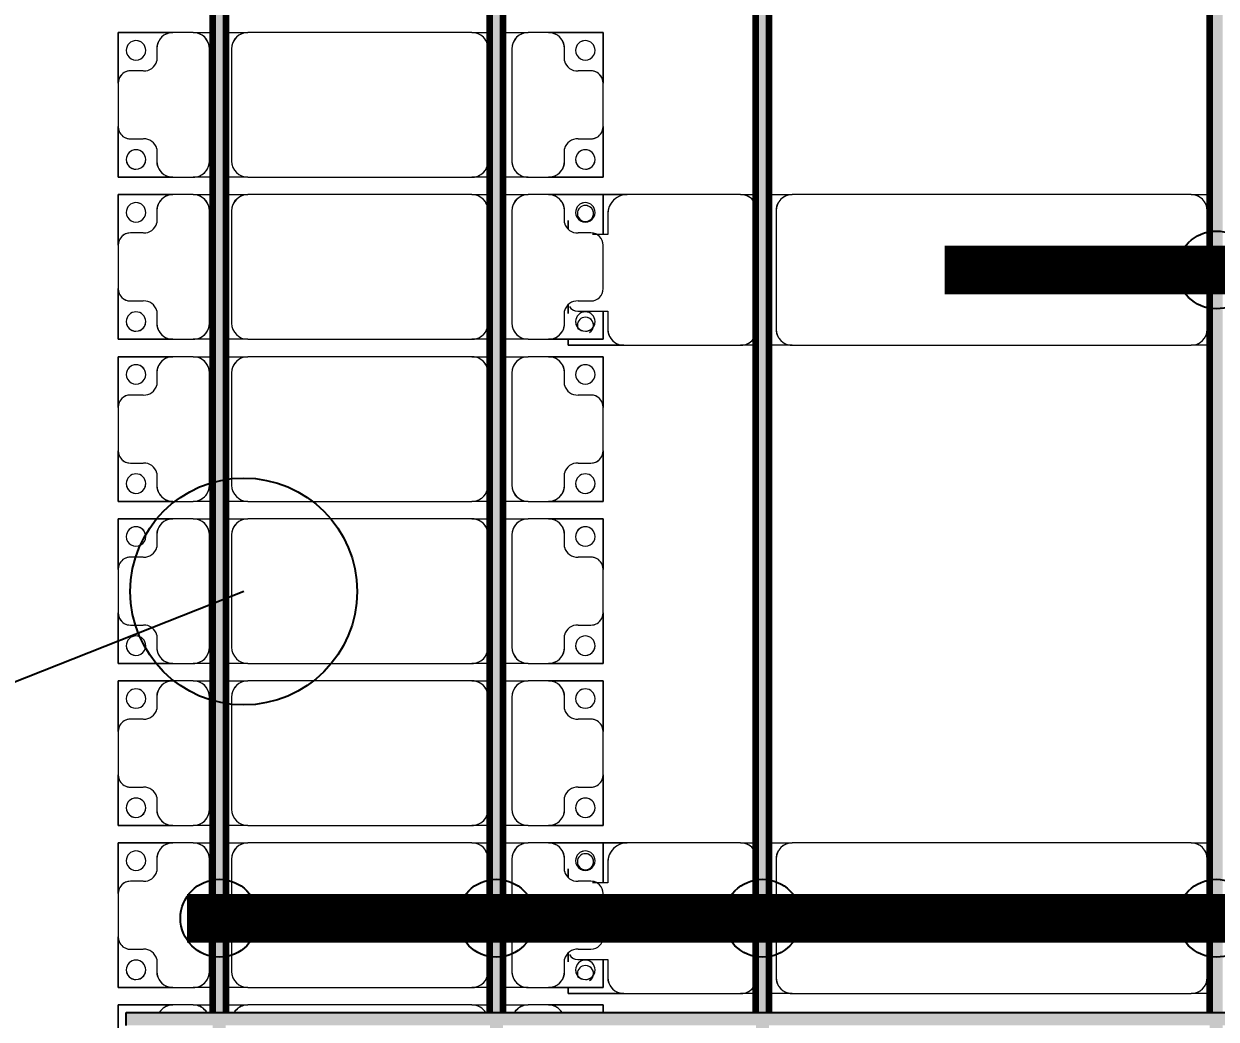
# Model space of a CAD drawing. Header units: millimetres. Extents: x -268744 to 115753, y -96240 to -10461.
# Drawn here: x -257023 to -253344, y -28627 to -25556 of the extents above; entities that cross this region are included whole.
import ezdxf

# ---------------------------------------------------------------- set-up
doc = ezdxf.new("R2010")
doc.units = ezdxf.units.MM
for name, color, linetype, lineweight in [('A-ANNO-DIMS', 211, 'Continuous', 9), ('A-ANNO-DIMS-900', 211, 'Continuous', 9), ('A-GENM', 13, 'Continuous', 9), ('S-BEAM', 12, 'Continuous', 9)]:
    doc.layers.add(name, color=color, linetype=linetype, lineweight=lineweight)
for name, color, linetype in [('GC-BICH NEO', 6, 'Continuous'), ('GC-DAY NEO', 5, 'Continuous'), ('GC-HOP 40x60 GIA CUONG', 1, 'Continuous')]:
    doc.layers.add(name, color=color, linetype=linetype)
doc.styles.add('Trebuchet MS', font='trebuc.ttf', dxfattribs={"width": 0.8, "height": 2700})
doc.dimstyles.new('Arc_Length_-_3mm_Trebuchet_MS', dxfattribs={"dimscale": 304.8, "dimtxt": 2783.567448, "dimasz": 2.952756, "dimexe": 4.429134, "dimexo": 4.429134, "dimgap": 0.885827, "dimtad": 1, "dimdec": 0, "dimrnd": 10, "dimzin": 0, "dimdsep": 46, "dimtxsty": 'Trebuchet MS', "dimblk1": 'OBLIQUE', "dimblk2": 'OBLIQUE', "dimsah": 1, "dimcen": 0.09, "dimdle": 2.952756, "dimazin": 0, "dimtfac": 1, "dimtdec": 4, "dimtix": 1, "dimtmove": 0, "dimatfit": 3, "dimfxl": 1, "dimtvp": 1, "dimtolj": 1, "dimtzin": 0, "dimarcsym": 2})

# ---------------------------------------------------------------- blocks, each defined once
blk = doc.blocks.new('Dai phaodi lai - DẢI PHAO ĐI LẠI-102111-KHUNG KẾT CẤU BÈ PIN 1')
at = {"layer": 'A-GENM', "color": 7}
for p, q in [((5276.8, 748.4), (5433.1, 748.4)), ((5276.8, 579.3), (5276.8, 748.4)), ((5276.8, 748.4), (5276.8, 579.3)), ((5433.1, 748.4), (5276.8, 748.4)), ((5566.9, 748.4), (5433.1, 748.4)), ((5566.9, 748.4), (5723.2, 748.4)), ((5723.2, 748.4), (5566.9, 748.4)), ((5723.2, 748.4), (5723.2, 579.3)), ((5723.2, 579.3), (5723.2, 748.4)), ((5776.8, 748.4), (5900.1, 748.4)), ((5776.8, 579.3), (5776.8, 748.4)), ((5776.8, 748.4), (5776.8, 579.3)), ((5900.1, 748.4), (5776.8, 748.4)), ((6066.9, 748.4), (5933.1, 748.4)), ((6136.6, 748.4), (6223.2, 748.4)), ((6223.2, 748.4), (6136.6, 748.4)), ((6223.2, 748.4), (6223.2, 579.3)), ((6223.2, 579.3), (6223.2, 748.4)), ((6276.8, 748.4), (6433.1, 748.4)), ((6276.8, 579.3), (6276.8, 748.4)), ((6276.8, 748.4), (6276.8, 579.3)), ((6433.1, 748.4), (6276.8, 748.4)), ((6566.9, 748.4), (6433.1, 748.4)), ((6566.9, 748.4), (6723.2, 748.4)), ((6723.2, 748.4), (6566.9, 748.4)), ((6723.2, 748.4), (6723.2, 579.3)), ((6723.2, 579.3), (6723.2, 748.4)), ((6776.8, 748.4), (6933.1, 748.4)), ((6776.8, 579.3), (6776.8, 748.4)), ((6776.8, 748.4), (6776.8, 579.3)), ((6933.1, 748.4), (6776.8, 748.4)), ((7066.9, 748.4), (6933.1, 748.4)), ((7066.9, 748.4), (7223.2, 748.4)), ((7223.2, 748.4), (7066.9, 748.4)), ((7223.2, 748.4), (7223.2, 579.3)), ((7223.2, 579.3), (7223.2, 748.4)), ((7276.8, 748.4), (7433.1, 748.4)), ((7276.8, 579.3), (7276.8, 748.4)), ((7276.8, 748.4), (7276.8, 579.3)), ((7433.1, 748.4), (7276.8, 748.4)), ((7566.9, 748.4), (7433.1, 748.4)), ((7566.9, 748.4), (7723.2, 748.4)), ((7723.2, 748.4), (7566.9, 748.4)), ((7723.2, 748.4), (7723.2, 579.3)), ((7723.2, 579.3), (7723.2, 748.4)), ((7776.8, 748.4), (7900.1, 748.4)), ((7776.8, 579.3), (7776.8, 748.4)), ((7776.8, 748.4), (7776.8, 579.3)), ((7900.1, 748.4), (7776.8, 748.4)), ((8066.9, 748.4), (7933.1, 748.4)), ((8136.6, 748.4), (8223.2, 748.4)), ((8223.2, 748.4), (8136.6, 748.4)), ((8223.2, 748.4), (8223.2, 579.3)), ((8223.2, 579.3), (8223.2, 748.4)), ((8276.8, 748.4), (8300.1, 748.4)), ((8276.8, 579.3), (8276.8, 748.4)), ((8276.8, 748.4), (8276.8, 579.3)), ((8300.1, 748.4), (8276.8, 748.4)), ((5395.1, 710.4), (5395.1, 670.7)), ((5604.9, 670.7), (5604.9, 710.4)), ((5895.1, 710.4), (5895.1, 670.7)), ((6104.9, 670.7), (6104.9, 710.4)), ((6395.1, 710.4), (6395.1, 670.7)), ((6604.9, 670.7), (6604.9, 710.4)), ((6895.1, 710.4), (6895.1, 670.7)), ((7104.9, 670.7), (7104.9, 710.4)), ((7395.1, 710.4), (7395.1, 670.7)), ((7604.9, 670.7), (7604.9, 710.4)), ((7895.1, 710.4), (7895.1, 670.7)), ((8104.9, 670.7), (8104.9, 710.4)), ((5364.3, 629.3), (5326.8, 629.3)), ((5673.2, 629.3), (5635.7, 629.3)), ((5864.3, 629.3), (5826.8, 629.3)), ((6173.2, 629.3), (6135.7, 629.3)), ((6364.3, 629.3), (6326.8, 629.3)), ((6673.2, 629.3), (6635.7, 629.3)), ((6864.3, 629.3), (6826.8, 629.3)), ((7173.2, 629.3), (7135.7, 629.3)), ((7364.3, 629.3), (7326.8, 629.3)), ((7673.2, 629.3), (7635.7, 629.3)), ((7864.3, 629.3), (7826.8, 629.3)), ((8173.2, 629.3), (8135.7, 629.3)), ((5276.8, 579.3), (5276.8, 516.7)), ((5723.2, 516.7), (5723.2, 579.3)), ((5776.8, 579.3), (5776.8, 516.7)), ((6223.2, 516.7), (6223.2, 579.3)), ((6276.8, 579.3), (6276.8, 516.7)), ((6723.2, 516.7), (6723.2, 579.3)), ((6776.8, 579.3), (6776.8, 516.7)), ((7223.2, 516.7), (7223.2, 579.3)), ((7276.8, 579.3), (7276.8, 516.7)), ((7723.2, 516.7), (7723.2, 579.3)), ((7776.8, 579.3), (7776.8, 516.7)), ((8223.2, 516.7), (8223.2, 579.3)), ((8276.8, 579.3), (8276.8, 516.7)), ((5276.8, 438.7), (5276.8, 516.7)), ((5276.8, 438.7), (5276.8, 516.7)), ((5723.2, 516.7), (5723.2, 438.7)), ((5723.2, 516.7), (5723.2, 438.7)), ((5776.8, 438.7), (5776.8, 516.7)), ((5776.8, 438.7), (5776.8, 516.7)), ((6223.2, 516.7), (6223.2, 438.7)), ((6223.2, 516.7), (6223.2, 438.7)), ((6276.8, 438.7), (6276.8, 516.7)), ((6276.8, 438.7), (6276.8, 516.7)), ((6723.2, 516.7), (6723.2, 438.7)), ((6723.2, 516.7), (6723.2, 438.7)), ((6776.8, 438.7), (6776.8, 516.7)), ((6776.8, 438.7), (6776.8, 516.7)), ((7223.2, 516.7), (7223.2, 438.7)), ((7223.2, 516.7), (7223.2, 438.7)), ((7276.8, 438.7), (7276.8, 516.7)), ((7276.8, 438.7), (7276.8, 516.7)), ((7723.2, 516.7), (7723.2, 438.7)), ((7723.2, 516.7), (7723.2, 438.7)), ((7776.8, 438.7), (7776.8, 516.7)), ((7776.8, 438.7), (7776.8, 516.7)), ((8223.2, 516.7), (8223.2, 438.7)), ((8223.2, 516.7), (8223.2, 438.7)), ((8276.8, 438.7), (8276.8, 516.7)), ((8276.8, 438.7), (8276.8, 516.7)), ((5326.8, 466.7), (5673.2, 466.7)), ((5826.8, 466.7), (6173.2, 466.7)), ((6326.8, 466.7), (6673.2, 466.7)), ((6826.8, 466.7), (7173.2, 466.7)), ((7326.8, 466.7), (7673.2, 466.7)), ((7826.8, 466.7), (8173.2, 466.7)), ((5276.8, 343.3), (5276.8, 398.7)), ((5276.8, 343.3), (5276.8, 398.7)), ((5673.2, 393.3), (5326.8, 393.3)), ((5723.2, 398.7), (5723.2, 343.3)), ((5723.2, 398.7), (5723.2, 343.3)), ((5776.8, 343.3), (5776.8, 398.7)), ((5776.8, 343.3), (5776.8, 398.7)), ((6173.2, 393.3), (5826.8, 393.3)), ((6223.2, 398.7), (6223.2, 343.3)), ((6223.2, 398.7), (6223.2, 343.3)), ((6276.8, 343.3), (6276.8, 398.7)), ((6276.8, 343.3), (6276.8, 398.7)), ((6673.2, 393.3), (6326.8, 393.3)), ((6723.2, 398.7), (6723.2, 343.3)), ((6723.2, 398.7), (6723.2, 343.3)), ((6776.8, 343.3), (6776.8, 398.7)), ((6776.8, 343.3), (6776.8, 398.7)), ((7173.2, 393.3), (6826.8, 393.3)), ((7223.2, 398.7), (7223.2, 343.3)), ((7223.2, 398.7), (7223.2, 343.3)), ((7276.8, 343.3), (7276.8, 398.7)), ((7276.8, 343.3), (7276.8, 398.7)), ((7673.2, 393.3), (7326.8, 393.3)), ((7723.2, 398.7), (7723.2, 343.3)), ((7723.2, 398.7), (7723.2, 343.3)), ((7776.8, 343.3), (7776.8, 398.7)), ((7776.8, 343.3), (7776.8, 398.7)), ((8173.2, 393.3), (7826.8, 393.3)), ((8223.2, 398.7), (8223.2, 343.3)), ((8223.2, 398.7), (8223.2, 343.3)), ((8276.8, 343.3), (8276.8, 398.7)), ((8276.8, 343.3), (8276.8, 398.7)), ((5276.8, 343.3), (5276.8, -348.3)), ((5723.2, -348.3), (5723.2, 343.3)), ((5776.8, 343.3), (5776.8, -348.3)), ((6223.2, -348.3), (6223.2, 343.3)), ((6276.8, 343.3), (6276.8, -348.3)), ((6723.2, -348.3), (6723.2, 343.3)), ((6776.8, 343.3), (6776.8, -348.3)), ((7223.2, -348.3), (7223.2, 343.3)), ((7276.8, 343.3), (7276.8, -348.3)), ((7723.2, -348.3), (7723.2, 343.3)), ((7776.8, 343.3), (7776.8, -348.3)), ((8223.2, -348.3), (8223.2, 343.3)), ((8276.8, 343.3), (8276.8, -348.3)), ((5276.8, -416.3), (5276.8, -348.3)), ((5276.8, -416.3), (5276.8, -348.3)), ((5723.2, -348.3), (5723.2, -416.3)), ((5723.2, -348.3), (5723.2, -416.3)), ((5776.8, -416.3), (5776.8, -348.3)), ((5776.8, -416.3), (5776.8, -348.3)), ((6223.2, -348.3), (6223.2, -416.3)), ((6223.2, -348.3), (6223.2, -416.3)), ((6276.8, -416.3), (6276.8, -348.3)), ((6276.8, -416.3), (6276.8, -348.3)), ((6723.2, -348.3), (6723.2, -416.3)), ((6723.2, -348.3), (6723.2, -416.3)), ((6776.8, -416.3), (6776.8, -348.3)), ((6776.8, -416.3), (6776.8, -348.3)), ((7223.2, -348.3), (7223.2, -416.3)), ((7223.2, -348.3), (7223.2, -416.3)), ((7276.8, -416.3), (7276.8, -348.3)), ((7276.8, -416.3), (7276.8, -348.3)), ((7723.2, -348.3), (7723.2, -416.3)), ((7723.2, -348.3), (7723.2, -416.3)), ((7776.8, -416.3), (7776.8, -348.3)), ((7776.8, -416.3), (7776.8, -348.3)), ((8223.2, -348.3), (8223.2, -416.3)), ((8223.2, -348.3), (8223.2, -416.3)), ((8276.8, -416.3), (8276.8, -348.3)), ((8276.8, -416.3), (8276.8, -348.3)), ((5326.8, -398.3), (5673.2, -398.3)), ((5826.8, -398.3), (6173.2, -398.3)), ((6326.8, -398.3), (6673.2, -398.3)), ((6826.8, -398.3), (7173.2, -398.3)), ((7326.8, -398.3), (7673.2, -398.3)), ((7826.8, -398.3), (8173.2, -398.3)), ((5276.8, -516.7), (5276.8, -456.3)), ((5276.8, -516.7), (5276.8, -456.3)), ((5673.2, -466.7), (5326.8, -466.7)), ((5723.2, -456.3), (5723.2, -516.7)), ((5723.2, -456.3), (5723.2, -516.7)), ((5776.8, -516.7), (5776.8, -456.3)), ((5776.8, -516.7), (5776.8, -456.3)), ((6173.2, -466.7), (5826.8, -466.7)), ((6223.2, -456.3), (6223.2, -516.7)), ((6223.2, -456.3), (6223.2, -516.7)), ((6276.8, -516.7), (6276.8, -456.3)), ((6276.8, -516.7), (6276.8, -456.3)), ((6673.2, -466.7), (6326.8, -466.7)), ((6723.2, -456.3), (6723.2, -516.7)), ((6723.2, -456.3), (6723.2, -516.7)), ((6776.8, -516.7), (6776.8, -456.3)), ((6776.8, -516.7), (6776.8, -456.3)), ((7173.2, -466.7), (6826.8, -466.7)), ((7223.2, -456.3), (7223.2, -516.7)), ((7223.2, -456.3), (7223.2, -516.7)), ((7276.8, -516.7), (7276.8, -456.3)), ((7276.8, -516.7), (7276.8, -456.3)), ((7673.2, -466.7), (7326.8, -466.7)), ((7723.2, -456.3), (7723.2, -516.7)), ((7723.2, -456.3), (7723.2, -516.7)), ((7776.8, -516.7), (7776.8, -456.3)), ((7776.8, -516.7), (7776.8, -456.3)), ((8173.2, -466.7), (7826.8, -466.7)), ((8223.2, -456.3), (8223.2, -516.7)), ((8223.2, -456.3), (8223.2, -516.7)), ((8276.8, -516.7), (8276.8, -456.3)), ((8276.8, -516.7), (8276.8, -456.3)), ((5276.8, -516.7), (5276.8, -579.3)), ((5723.2, -579.3), (5723.2, -516.7)), ((5776.8, -516.7), (5776.8, -579.3)), ((6223.2, -579.3), (6223.2, -516.7)), ((6276.8, -516.7), (6276.8, -579.3)), ((6723.2, -579.3), (6723.2, -516.7)), ((6776.8, -516.7), (6776.8, -579.3)), ((7223.2, -579.3), (7223.2, -516.7)), ((7276.8, -516.7), (7276.8, -579.3)), ((7723.2, -579.3), (7723.2, -516.7)), ((7776.8, -516.7), (7776.8, -579.3)), ((8223.2, -579.3), (8223.2, -516.7)), ((8276.8, -516.7), (8276.8, -579.3)), ((5276.8, -748.4), (5276.8, -579.3)), ((5276.8, -579.3), (5276.8, -748.4)), ((5723.2, -579.3), (5723.2, -748.4)), ((5723.2, -748.4), (5723.2, -579.3)), ((5776.8, -748.4), (5776.8, -579.3)), ((5776.8, -579.3), (5776.8, -748.4)), ((6223.2, -579.3), (6223.2, -748.4)), ((6223.2, -748.4), (6223.2, -579.3)), ((6276.8, -748.4), (6276.8, -579.3)), ((6276.8, -579.3), (6276.8, -748.4)), ((6723.2, -579.3), (6723.2, -748.4)), ((6723.2, -748.4), (6723.2, -579.3)), ((6776.8, -748.4), (6776.8, -579.3)), ((6776.8, -579.3), (6776.8, -748.4)), ((7223.2, -579.3), (7223.2, -748.4)), ((7223.2, -748.4), (7223.2, -579.3)), ((7276.8, -748.4), (7276.8, -579.3)), ((7276.8, -579.3), (7276.8, -748.4)), ((7723.2, -579.3), (7723.2, -748.4)), ((7723.2, -748.4), (7723.2, -579.3)), ((7776.8, -748.4), (7776.8, -579.3)), ((7776.8, -579.3), (7776.8, -748.4)), ((8223.2, -579.3), (8223.2, -748.4)), ((8223.2, -748.4), (8223.2, -579.3)), ((8276.8, -748.4), (8276.8, -579.3)), ((8276.8, -579.3), (8276.8, -748.4)), ((5326.8, -629.3), (5364.3, -629.3)), ((5635.7, -629.3), (5673.2, -629.3)), ((5826.8, -629.3), (5864.3, -629.3)), ((6135.7, -629.3), (6173.2, -629.3)), ((6326.8, -629.3), (6364.3, -629.3)), ((6635.7, -629.3), (6673.2, -629.3)), ((6826.8, -629.3), (6864.3, -629.3)), ((7135.7, -629.3), (7173.2, -629.3)), ((7326.8, -629.3), (7364.3, -629.3)), ((7635.7, -629.3), (7673.2, -629.3)), ((7826.8, -629.3), (7864.3, -629.3)), ((8135.7, -629.3), (8173.2, -629.3)), ((5395.1, -670.7), (5395.1, -710.4)), ((5604.9, -710.4), (5604.9, -670.7)), ((5895.1, -670.7), (5895.1, -710.4)), ((6104.9, -710.4), (6104.9, -670.7)), ((6395.1, -670.7), (6395.1, -710.4)), ((6604.9, -710.4), (6604.9, -670.7)), ((6895.1, -670.7), (6895.1, -710.4)), ((7104.9, -710.4), (7104.9, -670.7)), ((7395.1, -670.7), (7395.1, -710.4)), ((7604.9, -710.4), (7604.9, -670.7)), ((7895.1, -670.7), (7895.1, -710.4)), ((8104.9, -710.4), (8104.9, -670.7)), ((5433.1, -748.4), (5276.8, -748.4)), ((5276.8, -748.4), (5433.1, -748.4)), ((5433.1, -748.4), (5566.9, -748.4)), ((5723.2, -748.4), (5566.9, -748.4)), ((5566.9, -748.4), (5723.2, -748.4)), ((5933.1, -748.4), (5776.8, -748.4)), ((5776.8, -748.4), (5933.1, -748.4)), ((5933.1, -748.4), (6066.9, -748.4)), ((6223.2, -748.4), (6066.9, -748.4)), ((6066.9, -748.4), (6223.2, -748.4)), ((6433.1, -748.4), (6276.8, -748.4)), ((6276.8, -748.4), (6433.1, -748.4)), ((6433.1, -748.4), (6566.9, -748.4)), ((6723.2, -748.4), (6566.9, -748.4)), ((6566.9, -748.4), (6723.2, -748.4)), ((6933.1, -748.4), (6776.8, -748.4)), ((6776.8, -748.4), (6933.1, -748.4)), ((6933.1, -748.4), (7066.9, -748.4)), ((7223.2, -748.4), (7066.9, -748.4)), ((7066.9, -748.4), (7223.2, -748.4)), ((7433.1, -748.4), (7276.8, -748.4)), ((7276.8, -748.4), (7433.1, -748.4)), ((7433.1, -748.4), (7566.9, -748.4)), ((7723.2, -748.4), (7566.9, -748.4)), ((7566.9, -748.4), (7723.2, -748.4)), ((7933.1, -748.4), (7776.8, -748.4)), ((7776.8, -748.4), (7933.1, -748.4)), ((7933.1, -748.4), (8066.9, -748.4)), ((8223.2, -748.4), (8066.9, -748.4)), ((8066.9, -748.4), (8223.2, -748.4)), ((8433.1, -748.4), (8276.8, -748.4)), ((8276.8, -748.4), (8433.1, -748.4))]:
    blk.add_line(p, q, dxfattribs=at)
for centre, radius, start, end in [((5433.1, 710.4), 38, 90, 180), ((5433.1, 710.4), 38, 90, 180), ((5433.1, 710.4), 38, 120, 180), ((5433.1, 710.4), 38, 120, 180), ((5433.1, 710.4), 38, 90, 105), ((5433.1, 710.4), 38, 90, 105), ((5566.9, 710.4), 38, 360, 90), ((5566.9, 710.4), 38, 75, 90), ((5566.9, 710.4), 38, 0, 90), ((5566.9, 710.4), 38, 75, 90), ((5566.9, 710.4), 38, 0, 60), ((5566.9, 710.4), 38, 0, 60), ((5933.1, 710.4), 38, 90, 180), ((6066.9, 710.4), 38, 0, 90), ((6433.1, 710.4), 38, 90, 180), ((6433.1, 710.4), 38, 90, 180), ((6433.1, 710.4), 38, 120, 180), ((6433.1, 710.4), 38, 120, 180), ((6433.1, 710.4), 38, 90, 105), ((6433.1, 710.4), 38, 90, 105), ((6566.9, 710.4), 38, 0, 90), ((6566.9, 710.4), 38, 75, 90), ((6566.9, 710.4), 38, 0, 90), ((6566.9, 710.4), 38, 75, 90), ((6566.9, 710.4), 38, 0, 60), ((6566.9, 710.4), 38, 0, 60), ((6933.1, 710.4), 38, 90, 180), ((6933.1, 710.4), 38, 90, 180), ((6933.1, 710.4), 38, 120, 180), ((6933.1, 710.4), 38, 120, 180), ((6933.1, 710.4), 38, 90, 105), ((6933.1, 710.4), 38, 90, 105), ((7066.9, 710.4), 38, 360, 90), ((7066.9, 710.4), 38, 75, 90), ((7066.9, 710.4), 38, 360, 90), ((7066.9, 710.4), 38, 75, 90), ((7066.9, 710.4), 38, 360, 60), ((7066.9, 710.4), 38, 360, 60), ((7433.1, 710.4), 38, 90, 180), ((7433.1, 710.4), 38, 90, 180), ((7433.1, 710.4), 38, 120, 180), ((7433.1, 710.4), 38, 120, 180), ((7433.1, 710.4), 38, 90, 105), ((7433.1, 710.4), 38, 90, 105), ((7566.9, 710.4), 38, 0, 90), ((7566.9, 710.4), 38, 75, 90), ((7566.9, 710.4), 38, 0, 90), ((7566.9, 710.4), 38, 75, 90), ((7566.9, 710.4), 38, 360, 60), ((7566.9, 710.4), 38, 0, 60), ((7933.1, 710.4), 38, 90, 180), ((8066.9, 710.4), 38, 0, 90), ((5331.6, 693.3), 30, 90, 270), ((5331.6, 693.3), 30, 90, 180), ((5331.6, 693.3), 30, 270, 90), ((5331.6, 693.3), 30, 270, 90), ((5668.4, 693.3), 30, 90, 270), ((5668.4, 693.3), 30, 90, 270), ((5668.4, 693.3), 30, 270, 90), ((5668.4, 693.3), 30, 0, 90), ((5831.6, 693.3), 30, 90, 270), ((5831.6, 693.3), 30, 90, 180), ((5831.6, 693.3), 30, 270, 90), ((5831.6, 693.3), 30, 270, 90), ((5933.1, 710.4), 38, 150, 180), ((5933.1, 710.4), 38, 150, 180), ((6168.4, 693.3), 30, 90, 270), ((6168.4, 693.3), 30, 90, 270), ((6168.4, 693.3), 30, 270, 90), ((6168.4, 693.3), 30, 0, 90), ((6331.6, 693.3), 30, 90, 270), ((6331.6, 693.3), 30, 90, 180), ((6331.6, 693.3), 30, 270, 90), ((6331.6, 693.3), 30, 270, 90), ((6668.4, 693.3), 30, 90, 270), ((6668.4, 693.3), 30, 90, 270), ((6668.4, 693.3), 30, 270, 90), ((6668.4, 693.3), 30, 0, 90), ((6831.6, 693.3), 30, 90, 270), ((6831.6, 693.3), 30, 90, 180), ((6831.6, 693.3), 30, 270, 90), ((6831.6, 693.3), 30, 270, 90), ((7168.4, 693.3), 30, 90, 270), ((7168.4, 693.3), 30, 90, 270), ((7168.4, 693.3), 30, 270, 90), ((7168.4, 693.3), 30, 0, 90), ((7331.6, 693.3), 30, 90, 270), ((7331.6, 693.3), 30, 90, 180), ((7331.6, 693.3), 30, 270, 90), ((7331.6, 693.3), 30, 270, 90), ((7668.4, 693.3), 30, 90, 270), ((7668.4, 693.3), 30, 90, 270), ((7668.4, 693.3), 30, 270, 90), ((7668.4, 693.3), 30, 0, 90), ((7831.6, 693.3), 30, 90, 270), ((7831.6, 693.3), 30, 90, 180), ((7831.6, 693.3), 30, 270, 90), ((7831.6, 693.3), 30, 270, 90), ((7933.1, 710.4), 38, 150, 180), ((7933.1, 710.4), 38, 150, 180), ((8168.4, 693.3), 30, 90, 270), ((8168.4, 693.3), 30, 90, 270), ((8168.4, 693.3), 30, 270, 90), ((8168.4, 693.3), 30, 0, 90), ((5331.6, 693.3), 30, 195, 270), ((5355.2, 668.2), 40, 283.1885, 3.5081), ((5644.8, 668.2), 40, 176.4919, 256.8115), ((5668.4, 693.3), 30, 270, 345), ((5831.6, 693.3), 30, 195, 270), ((5855.2, 668.2), 40, 283.1885, 3.5081), ((6144.8, 668.2), 40, 176.4919, 256.8115), ((6168.4, 693.3), 30, 270, 345), ((6331.6, 693.3), 30, 195, 270), ((6355.2, 668.2), 40, 283.1885, 3.5081), ((6644.8, 668.2), 40, 176.4919, 256.8115), ((6668.4, 693.3), 30, 270, 345), ((6831.6, 693.3), 30, 195, 270), ((6855.2, 668.2), 40, 283.1885, 3.5081), ((7144.8, 668.2), 40, 176.4919, 256.8115), ((7168.4, 693.3), 30, 270, 345), ((7331.6, 693.3), 30, 195, 270), ((7355.2, 668.2), 40, 283.1885, 3.5081), ((7644.8, 668.2), 40, 176.4919, 256.8115), ((7668.4, 693.3), 30, 270, 345), ((7831.6, 693.3), 30, 195, 270), ((7855.2, 668.2), 40, 283.1885, 3.5081), ((8144.8, 668.2), 40, 176.4919, 256.8115), ((8168.4, 693.3), 30, 270, 345), ((5326.8, 579.3), 50, 90, 180), ((5326.8, 579.3), 50, 90, 165), ((5673.2, 579.3), 50, 0, 90), ((5673.2, 579.3), 50, 15, 90), ((5826.8, 579.3), 50, 90, 180), ((5826.8, 579.3), 50, 90, 165), ((6173.2, 579.3), 50, 360, 90), ((6173.2, 579.3), 50, 15, 90), ((6326.8, 579.3), 50, 90, 180), ((6326.8, 579.3), 50, 90, 165), ((6673.2, 579.3), 50, 0, 90), ((6673.2, 579.3), 50, 15, 90), ((6826.8, 579.3), 50, 90, 180), ((6826.8, 579.3), 50, 90, 165), ((7173.2, 579.3), 50, 0, 90), ((7173.2, 579.3), 50, 15, 90), ((7326.8, 579.3), 50, 90, 180), ((7326.8, 579.3), 50, 90, 165), ((7673.2, 579.3), 50, 360, 90), ((7673.2, 579.3), 50, 15, 90), ((7826.8, 579.3), 50, 90, 180), ((7826.8, 579.3), 50, 90, 165), ((8173.2, 579.3), 50, 0, 90), ((8173.2, 579.3), 50, 15, 90), ((8326.8, 579.3), 50, 120, 180), ((8326.8, 579.3), 50, 120, 165), ((5326.8, 516.7), 50, 180, 270), ((5673.2, 516.7), 50, 270, 0), ((5826.8, 516.7), 50, 180, 270), ((6173.2, 516.7), 50, 270, 360), ((6326.8, 516.7), 50, 180, 270), ((6673.2, 516.7), 50, 270, 360), ((6826.8, 516.7), 50, 180, 270), ((7173.2, 516.7), 50, 270, 360), ((7326.8, 516.7), 50, 180, 270), ((7673.2, 516.7), 50, 270, 360), ((7826.8, 516.7), 50, 180, 270), ((8173.2, 516.7), 50, 270, 0), ((8326.8, 516.7), 50, 180, 240), ((5326.8, 516.7), 50, 195, 270), ((5673.2, 516.7), 50, 270, 345), ((5826.8, 516.7), 50, 195, 270), ((6173.2, 516.7), 50, 270, 345), ((6326.8, 516.7), 50, 195, 270), ((6673.2, 516.7), 50, 270, 345), ((6826.8, 516.7), 50, 195, 270), ((7173.2, 516.7), 50, 270, 345), ((7326.8, 516.7), 50, 195, 270), ((7673.2, 516.7), 50, 270, 345), ((7826.8, 516.7), 50, 195, 270), ((8173.2, 516.7), 50, 270, 345), ((8326.8, 516.7), 50, 195, 240), ((5326.8, 343.3), 50, 90, 180), ((5326.8, 343.3), 50, 150, 180), ((5326.8, 343.3), 50, 105, 135), ((5673.2, 343.3), 50, 360, 90), ((5673.2, 343.3), 50, 360, 75), ((5826.8, 343.3), 50, 90, 180), ((5826.8, 343.3), 50, 150, 180), ((5826.8, 343.3), 50, 105, 135), ((6173.2, 343.3), 50, 360, 90), ((6173.2, 343.3), 50, 360, 75), ((6326.8, 343.3), 50, 90, 180), ((6326.8, 343.3), 50, 150, 180), ((6326.8, 343.3), 50, 105, 135), ((6673.2, 343.3), 50, 360, 90), ((6673.2, 343.3), 50, 360, 75), ((6826.8, 343.3), 50, 90, 180), ((6826.8, 343.3), 50, 150, 180), ((6826.8, 343.3), 50, 105, 135), ((7173.2, 343.3), 50, 360, 90), ((7173.2, 343.3), 50, 360, 75), ((7326.8, 343.3), 50, 90, 180), ((7326.8, 343.3), 50, 150, 180), ((7326.8, 343.3), 50, 105, 135), ((7673.2, 343.3), 50, 360, 90), ((7673.2, 343.3), 50, 360, 75), ((7826.8, 343.3), 50, 90, 180), ((7826.8, 343.3), 50, 150, 180), ((7826.8, 343.3), 50, 105, 135), ((8173.2, 343.3), 50, 0, 90), ((8173.2, 343.3), 50, 360, 75), ((8326.8, 343.3), 50, 120, 180), ((8326.8, 343.3), 50, 150, 180), ((8326.8, 343.3), 50, 120, 135), ((5326.8, -348.3), 50, 180, 270), ((5326.8, -348.3), 50, 195, 270), ((5673.2, -348.3), 50, 270, 360), ((5673.2, -348.3), 50, 270, 360), ((5826.8, -348.3), 50, 180, 270), ((5826.8, -348.3), 50, 195, 270), ((6173.2, -348.3), 50, 270, 360), ((6173.2, -348.3), 50, 270, 360), ((6326.8, -348.3), 50, 180, 270), ((6326.8, -348.3), 50, 195, 270), ((6673.2, -348.3), 50, 270, 360), ((6673.2, -348.3), 50, 270, 360), ((6826.8, -348.3), 50, 180, 270), ((6826.8, -348.3), 50, 195, 270), ((7173.2, -348.3), 50, 270, 360), ((7173.2, -348.3), 50, 270, 360), ((7326.8, -348.3), 50, 180, 270), ((7326.8, -348.3), 50, 195, 270), ((7673.2, -348.3), 50, 270, 360), ((7673.2, -348.3), 50, 270, 360), ((7826.8, -348.3), 50, 180, 270), ((7826.8, -348.3), 50, 195, 270), ((8173.2, -348.3), 50, 270, 360), ((8173.2, -348.3), 50, 270, 360), ((8326.8, -348.3), 50, 180, 240), ((8326.8, -348.3), 50, 195, 240), ((5326.8, -516.7), 50, 90, 180), ((5326.8, -516.7), 50, 90, 165), ((5673.2, -516.7), 50, 360, 90), ((5673.2, -516.7), 50, 15, 90), ((5826.8, -516.7), 50, 90, 180), ((5826.8, -516.7), 50, 90, 165), ((6173.2, -516.7), 50, 360, 90), ((6173.2, -516.7), 50, 15, 90), ((6326.8, -516.7), 50, 90, 180), ((6326.8, -516.7), 50, 90, 165), ((6673.2, -516.7), 50, 360, 90), ((6673.2, -516.7), 50, 15, 90), ((6826.8, -516.7), 50, 90, 180), ((6826.8, -516.7), 50, 90, 165), ((7173.2, -516.7), 50, 360, 90), ((7173.2, -516.7), 50, 15, 90), ((7326.8, -516.7), 50, 90, 180), ((7326.8, -516.7), 50, 90, 165), ((7673.2, -516.7), 50, 0, 90), ((7673.2, -516.7), 50, 15, 90), ((7826.8, -516.7), 50, 90, 180), ((7826.8, -516.7), 50, 90, 165), ((8173.2, -516.7), 50, 360, 90), ((8173.2, -516.7), 50, 15, 90), ((8326.8, -516.7), 50, 120, 180), ((8326.8, -516.7), 50, 120, 165), ((5326.8, -579.3), 50, 180, 270), ((5673.2, -579.3), 50, 270, 360), ((5826.8, -579.3), 50, 180, 270), ((6173.2, -579.3), 50, 270, 360), ((6326.8, -579.3), 50, 180, 270), ((6673.2, -579.3), 50, 270, 360), ((6826.8, -579.3), 50, 180, 270), ((7173.2, -579.3), 50, 270, 0), ((7326.8, -579.3), 50, 180, 270), ((7673.2, -579.3), 50, 270, 0), ((7826.8, -579.3), 50, 180, 270), ((8173.2, -579.3), 50, 270, 360), ((8326.8, -579.3), 50, 180, 240), ((5326.8, -579.3), 50, 195, 270), ((5673.2, -579.3), 50, 270, 345), ((5826.8, -579.3), 50, 195, 270), ((6173.2, -579.3), 50, 270, 345), ((6326.8, -579.3), 50, 195, 270), ((6673.2, -579.3), 50, 270, 345), ((6826.8, -579.3), 50, 195, 270), ((7173.2, -579.3), 50, 270, 345), ((7326.8, -579.3), 50, 195, 270), ((7673.2, -579.3), 50, 270, 345), ((7826.8, -579.3), 50, 195, 270), ((8173.2, -579.3), 50, 270, 345), ((8326.8, -579.3), 50, 195, 240), ((5355.2, -668.2), 40, 356.4919, 76.8115), ((5644.8, -668.2), 40, 103.1885, 183.5081), ((5855.2, -668.2), 40, 356.4919, 76.8115), ((6144.8, -668.2), 40, 103.1885, 183.5081), ((6355.2, -668.2), 40, 356.4919, 76.8115), ((6644.8, -668.2), 40, 103.1885, 183.5081), ((6855.2, -668.2), 40, 356.4919, 76.8115), ((7144.8, -668.2), 40, 103.1885, 183.5081), ((7355.2, -668.2), 40, 356.4919, 76.8115), ((7644.8, -668.2), 40, 103.1885, 183.5081), ((7855.2, -668.2), 40, 356.4919, 76.8115), ((8144.8, -668.2), 40, 103.1885, 183.5081), ((5331.6, -693.3), 30, 90, 270), ((5331.6, -693.3), 30, 180, 270), ((5331.6, -693.3), 30, 90, 165), ((5331.6, -693.3), 30, 270, 90), ((5331.6, -693.3), 30, 270, 90), ((5668.4, -693.3), 30, 90, 270), ((5668.4, -693.3), 30, 90, 270), ((5668.4, -693.3), 30, 270, 90), ((5668.4, -693.3), 30, 15, 90), ((5668.4, -693.3), 30, 270, 360), ((5831.6, -693.3), 30, 90, 270), ((5831.6, -693.3), 30, 180, 270), ((5831.6, -693.3), 30, 90, 165), ((5831.6, -693.3), 30, 270, 90), ((5831.6, -693.3), 30, 270, 90), ((6168.4, -693.3), 30, 90, 270), ((6168.4, -693.3), 30, 90, 270), ((6168.4, -693.3), 30, 270, 90), ((6168.4, -693.3), 30, 15, 90), ((6168.4, -693.3), 30, 270, 360), ((6331.6, -693.3), 30, 90, 270), ((6331.6, -693.3), 30, 180, 270), ((6331.6, -693.3), 30, 90, 165), ((6331.6, -693.3), 30, 270, 90), ((6331.6, -693.3), 30, 270, 90), ((6668.4, -693.3), 30, 90, 270), ((6668.4, -693.3), 30, 90, 270), ((6668.4, -693.3), 30, 270, 90), ((6668.4, -693.3), 30, 15, 90), ((6668.4, -693.3), 30, 270, 360), ((6831.6, -693.3), 30, 90, 270), ((6831.6, -693.3), 30, 180, 270), ((6831.6, -693.3), 30, 90, 165), ((6831.6, -693.3), 30, 270, 90), ((6831.6, -693.3), 30, 270, 90), ((7168.4, -693.3), 30, 90, 270), ((7168.4, -693.3), 30, 90, 270), ((7168.4, -693.3), 30, 270, 90), ((7168.4, -693.3), 30, 15, 90), ((7168.4, -693.3), 30, 270, 360), ((7331.6, -693.3), 30, 90, 270), ((7331.6, -693.3), 30, 180, 270), ((7331.6, -693.3), 30, 90, 165), ((7331.6, -693.3), 30, 270, 90), ((7331.6, -693.3), 30, 270, 90), ((7668.4, -693.3), 30, 90, 270), ((7668.4, -693.3), 30, 90, 270), ((7668.4, -693.3), 30, 270, 90), ((7668.4, -693.3), 30, 15, 90), ((7668.4, -693.3), 30, 270, 360), ((7831.6, -693.3), 30, 90, 270), ((7831.6, -693.3), 30, 180, 270), ((7831.6, -693.3), 30, 90, 165), ((7831.6, -693.3), 30, 270, 90), ((7831.6, -693.3), 30, 270, 90), ((8168.4, -693.3), 30, 90, 270), ((8168.4, -693.3), 30, 90, 270), ((8168.4, -693.3), 30, 270, 90), ((8168.4, -693.3), 30, 15, 90), ((8168.4, -693.3), 30, 270, 360), ((5433.1, -710.4), 38, 180, 270), ((5433.1, -710.4), 38, 180, 240), ((5433.1, -710.4), 38, 180, 270), ((5433.1, -710.4), 38, 180, 240), ((5566.9, -710.4), 38, 270, 360), ((5566.9, -710.4), 38, 270, 360), ((5566.9, -710.4), 38, 300, 360), ((5566.9, -710.4), 38, 300, 360), ((5933.1, -710.4), 38, 180, 270), ((5933.1, -710.4), 38, 180, 240), ((5933.1, -710.4), 38, 180, 270), ((5933.1, -710.4), 38, 180, 240), ((6066.9, -710.4), 38, 270, 360), ((6066.9, -710.4), 38, 270, 360), ((6066.9, -710.4), 38, 300, 360), ((6066.9, -710.4), 38, 300, 360), ((6433.1, -710.4), 38, 180, 270), ((6433.1, -710.4), 38, 180, 240), ((6433.1, -710.4), 38, 180, 270), ((6433.1, -710.4), 38, 180, 240), ((6566.9, -710.4), 38, 270, 360), ((6566.9, -710.4), 38, 270, 360), ((6566.9, -710.4), 38, 300, 360), ((6566.9, -710.4), 38, 300, 360), ((6933.1, -710.4), 38, 180, 270), ((6933.1, -710.4), 38, 180, 240), ((6933.1, -710.4), 38, 180, 270), ((6933.1, -710.4), 38, 180, 240), ((7066.9, -710.4), 38, 270, 360), ((7066.9, -710.4), 38, 270, 360), ((7066.9, -710.4), 38, 300, 0), ((7066.9, -710.4), 38, 300, 360), ((7433.1, -710.4), 38, 180, 270), ((7433.1, -710.4), 38, 180, 240), ((7433.1, -710.4), 38, 180, 270), ((7433.1, -710.4), 38, 180, 240), ((7566.9, -710.4), 38, 270, 0), ((7566.9, -710.4), 38, 270, 0), ((7566.9, -710.4), 38, 300, 0), ((7566.9, -710.4), 38, 300, 0), ((7933.1, -710.4), 38, 180, 270), ((7933.1, -710.4), 38, 180, 240), ((7933.1, -710.4), 38, 180, 270), ((7933.1, -710.4), 38, 180, 240), ((8066.9, -710.4), 38, 270, 0), ((8066.9, -710.4), 38, 270, 0), ((8066.9, -710.4), 38, 300, 0), ((8066.9, -710.4), 38, 300, 0), ((5433.1, -710.4), 38, 255, 270), ((5433.1, -710.4), 38, 255, 270), ((5566.9, -710.4), 38, 270, 285), ((5566.9, -710.4), 38, 270, 285), ((5933.1, -710.4), 38, 255, 270), ((5933.1, -710.4), 38, 255, 270), ((6066.9, -710.4), 38, 270, 285), ((6066.9, -710.4), 38, 270, 285), ((6433.1, -710.4), 38, 255, 270), ((6433.1, -710.4), 38, 255, 270), ((6566.9, -710.4), 38, 270, 285), ((6566.9, -710.4), 38, 270, 285), ((6933.1, -710.4), 38, 255, 270), ((6933.1, -710.4), 38, 255, 270), ((7066.9, -710.4), 38, 270, 285), ((7066.9, -710.4), 38, 270, 285), ((7433.1, -710.4), 38, 255, 270), ((7433.1, -710.4), 38, 255, 270), ((7566.9, -710.4), 38, 270, 285), ((7566.9, -710.4), 38, 270, 285), ((7933.1, -710.4), 38, 255, 270), ((7933.1, -710.4), 38, 255, 270), ((8066.9, -710.4), 38, 270, 285), ((8066.9, -710.4), 38, 270, 285)]:
    blk.add_arc(centre, radius, start, end, dxfattribs=at)
blk = doc.blocks.new('Dầm C52 - Dầm C52-102502-KHUNG KẾT CẤU BÈ PIN 1')
at = {"layer": 'S-BEAM', "lineweight": 140}
h = blk.add_hatch(color=1, dxfattribs=at)
h.paths.add_polyline_path([(-25480.9, 20), (-25480.9, -20), (-25440.9, -20), (-25440.9, 20)])
h.paths.add_polyline_path([(-25400.9, 20), (-25400.9, -20), (-19440.9, -20), (-19443, 20), (-24983.5, 20)])
h.paths.add_polyline_path([(-19400.9, 20), (-19400.9, -20), (-13440.9, -20), (-13440.9, 20), (-18981.3, 20)])
h.paths.add_polyline_path([(-13400.9, -20), (-7440.9, -20), (-7440.9, 20), (-13400.9, 20)])
h.paths.add_polyline_path([(-7400.9, -20), (-1440.9, -20), (-1440.9, 20), (-7400.9, 20)])
h.paths.add_polyline_path([(-1400.9, -20), (4559.1, -20), (4559.1, 20), (-1400.9, 20)])
h.paths.add_polyline_path([(4599.1, 20), (4599.1, -20), (10559.1, -20), (10559.1, 20), (5027.2, 20)])
h.paths.add_polyline_path([(10599.1, -20), (16559.1, -20), (16559.1, 20), (10599.1, 20)])
h.paths.add_polyline_path([(16599.1, 20), (16599.1, -20), (22559.1, -20), (22559.1, 20), (17031.5, 20)])
h.paths.add_polyline_path([(22599.1, -20), (25259.1, -20), (25259.1, 20), (22599.1, 20)])
h.paths.add_polyline_path([(25299.1, -20), (25480.9, -20), (25480.9, 20), (25299.1, 20)])
at = {"layer": 'S-BEAM', "color": 1, "lineweight": 140}
for p, q in [((16599.1, 20), (22559.1, 20)), ((22559.1, -20), (16599.1, -20))]:
    blk.add_line(p, q, dxfattribs=at)
blk = doc.blocks.new('Dầm C52 - Dầm C52-V1-KHUNG KẾT CẤU BÈ PIN 1')
at = {"layer": 'S-BEAM', "lineweight": 140}
h = blk.add_hatch(color=1, dxfattribs=at)
h.paths.add_polyline_path([(-25480.9, 20), (-25480.9, -20), (-25440.9, -20), (-25445.2, 20)])
h.paths.add_polyline_path([(-25400.9, -20), (-19440.9, -20), (-19443, 20), (-25400.9, 20)])
h.paths.add_polyline_path([(-19400.9, 20), (-19400.9, -20), (-13440.9, -20), (-13440.9, 20), (-18981.3, 20)])
h.paths.add_polyline_path([(-13400.9, -20), (-7440.9, -20), (-7440.9, 20), (-13400.9, 20)])
h.paths.add_polyline_path([(-7400.9, 20), (-7400.9, -20), (-1440.9, -20), (-1440.9, 20), (-6977, 20)])
h.paths.add_polyline_path([(-1400.9, -20), (4559.1, -20), (4559.1, 20), (-1400.9, 20)])
h.paths.add_polyline_path([(4599.1, 20), (4599.1, -20), (10559.1, -20), (10559.1, 20), (5027.2, 20)])
h.paths.add_polyline_path([(10599.1, -20), (16559.1, -20), (16559.1, 20), (10599.1, 20)])
h.paths.add_polyline_path([(16599.1, 20), (16599.1, -20), (22559.1, -20), (22559.1, 20), (17031.5, 20)])
h.paths.add_polyline_path([(22599.1, -20), (25259.1, -20), (25259.1, 20), (22599.1, 20)])
h.paths.add_polyline_path([(25299.1, -20), (25480.9, -20), (25480.9, 20), (25299.1, 20)])
at = {"layer": 'S-BEAM', "color": 1, "lineweight": 140}
for p, q in [((16599.1, 20), (22559.1, 20)), ((22559.1, -20), (16599.1, -20))]:
    blk.add_line(p, q, dxfattribs=at)
blk = doc.blocks.new('Dầm C52 - Dầm C52-V2-KHUNG KẾT CẤU BÈ PIN 1')
at = {"layer": 'S-BEAM', "lineweight": 140}
h = blk.add_hatch(color=1, dxfattribs=at)
h.paths.add_polyline_path([(-25480.9, 20), (-25480.9, -20), (-25440.9, -20), (-25440.9, 20)])
h.paths.add_polyline_path([(-25400.9, 20), (-25400.9, -20), (-19440.9, -20), (-19443, 20), (-24983.5, 20)])
h.paths.add_polyline_path([(-19400.9, 20), (-19400.9, -20), (-13440.9, -20), (-13440.9, 20), (-18519.6, 20)])
h.paths.add_polyline_path([(-13400.9, -20), (-7440.9, -20), (-7440.9, 20), (-13400.9, 20)])
h.paths.add_polyline_path([(-7400.9, 20), (-7400.9, -20), (-1440.9, -20), (-1440.9, 20), (-6515.3, 20)])
h.paths.add_polyline_path([(-1400.9, 20), (-1400.9, -20), (4559.1, -20), (4559.1, 20), (-974.9, 20)])
h.paths.add_polyline_path([(4599.1, -20), (10559.1, -20), (10559.1, 20), (4599.1, 20)])
h.paths.add_polyline_path([(10599.1, -20), (16559.1, -20), (16559.1, 20), (10599.1, 20)])
h.paths.add_polyline_path([(16599.1, 20), (16599.1, -20), (22559.1, -20), (22559.1, 20), (17493.2, 20)])
h.paths.add_polyline_path([(22599.1, 20), (22599.1, -20), (25259.1, -20), (25259.1, 20), (23033.7, 20)])
h.paths.add_polyline_path([(25299.1, -20), (25480.9, -20), (25480.9, 20), (25299.1, 20)])
at = {"layer": 'S-BEAM', "color": 1, "lineweight": 140}
for p, q in [((16599.1, 20), (22559.1, 20)), ((22559.1, -20), (16599.1, -20))]:
    blk.add_line(p, q, dxfattribs=at)
blk = doc.blocks.new('Dầm C52 - Dầm C52-102503-KHUNG KẾT CẤU BÈ PIN 1')
at = {"layer": 'S-BEAM', "lineweight": 140}
h = blk.add_hatch(color=1, dxfattribs=at)
h.paths.add_polyline_path([(-25480.9, 20), (-25480.9, -20), (-25440.9, -20), (-25440.9, 20)])
h.paths.add_polyline_path([(-25400.9, 20), (-25400.9, -20), (-19440.9, -20), (-19443, 20), (-24983.5, 20)])
h.paths.add_polyline_path([(-19400.9, 20), (-19400.9, -20), (-13440.9, -20), (-13440.9, 20), (-17596.2, 20)])
h.paths.add_polyline_path([(-13400.9, -20), (-7440.9, -20), (-7440.9, 20), (-13400.9, 20)])
h.paths.add_polyline_path([(-7400.9, -20), (-1440.9, -20), (-1440.9, 20), (-7400.9, 20)])
h.paths.add_polyline_path([(-1400.9, -20), (4559.1, -20), (4559.1, 20), (-1400.9, 20)])
h.paths.add_polyline_path([(4599.1, -20), (10559.1, -20), (10559.1, 20), (4599.1, 20)])
h.paths.add_polyline_path([(10599.1, 20), (10599.1, -20), (16559.1, -20), (16559.1, 20), (11952.8, 20)])
h.paths.add_polyline_path([(16599.1, -20), (22559.1, -20), (22559.1, 20), (16599.1, 20)])
h.paths.add_polyline_path([(22599.1, -20), (25259.1, -20), (25259.1, 20), (22599.1, 20)])
h.paths.add_polyline_path([(25299.1, -20), (25441.8, -20), (25441.8, 20), (25299.1, 20)])
at = {"layer": 'S-BEAM', "color": 1, "lineweight": 140}
blk.add_line((16599.1, 20), (22559.1, 20), dxfattribs=at)
blk = doc.blocks.new('Dai phao do pin - DẢI PHAO ĐỠ PIN-V17-KHUNG KẾT CẤU BÈ PIN 1')
at = {"layer": 'A-GENM', "color": 7}
for p, q in [((-1312.2, 241.6), (-1129.7, 241.6)), ((-1129.7, 241.6), (-1312.2, 241.6)), ((-779.7, 241.6), (-1129.7, 241.6)), ((-779.7, 241.6), (-732.4, 241.6)), ((-779.7, 241.6), (-732.4, 241.6)), ((-692.4, 241.6), (-620.3, 241.6)), ((-692.4, 241.6), (-620.3, 241.6)), ((610.3, 241.6), (-620.3, 241.6)), ((610.3, 241.6), (667.6, 241.6)), ((610.3, 241.6), (667.6, 241.6)), ((-670.3, 191.6), (-670.3, -173.4)), ((660.3, -173.4), (660.3, 191.6)), ((-1312.2, 135.1), (-1312.2, 161.7)), ((-1312.2, 161.7), (-1312.2, 135.1)), ((-1189.7, 181.6), (-1189.7, 118.2)), ((-1189.7, 118.2), (-1236.8, 118.2)), ((-1312.2, -125.1), (-1312.2, -98.4)), ((-1312.2, -98.4), (-1312.2, -125.1)), ((-1282.2, -118.2), (-1189.7, -118.2)), ((-1189.7, -118.2), (-1189.7, -173.4)), ((-1312.2, -223.4), (-1312.2, -203.7)), ((-1312.2, -203.7), (-1312.2, -223.4)), ((-1139.7, -223.4), (-1312.2, -223.4)), ((-1312.2, -223.4), (-1139.7, -223.4)), ((-1139.7, -223.4), (-779.7, -223.4)), ((-732.4, -223.4), (-779.7, -223.4)), ((-732.4, -223.4), (-779.7, -223.4)), ((-620.3, -223.4), (-692.4, -223.4)), ((-620.3, -223.4), (-692.4, -223.4)), ((-620.3, -223.4), (610.3, -223.4)), ((667.6, -223.4), (610.3, -223.4)), ((667.6, -223.4), (610.3, -223.4))]:
    blk.add_line(p, q, dxfattribs=at)
for centre, radius, start, end in [((-1129.7, 181.6), 60, 90, 180), ((-1129.7, 181.6), 60, 120, 180), ((-779.7, 191.6), 50, 30, 90), ((-779.7, 191.6), 50, 30, 75), ((-620.3, 191.6), 50, 90, 180), ((-620.3, 191.6), 50, 105, 135), ((610.3, 191.6), 50, 360, 90), ((610.3, 191.6), 50, 60, 90), ((-1258.6, 183.2), 25, 0, 180), ((-1258.6, 183.2), 25, 90, 180), ((-1258.6, 183.2), 25, 0, 75), ((-620.3, 191.6), 50, 150, 180), ((610.3, 191.6), 50, 15, 30), ((-1258.6, 183.2), 25, 180, 0), ((-1258.6, 183.2), 25, 180, 300), ((-1258.6, 183.2), 25, 330, 360), ((-1282.2, -88.2), 30, 210, 270), ((-1282.2, -88.2), 30, 210, 255), ((-1282.2, -88.2), 30, 225, 255), ((-1282.2, -88.2), 30, 225, 255), ((-1258.6, -161.8), 25, 0, 180), ((-1258.6, -161.8), 25, 90, 180), ((-1258.6, -161.8), 25, 0, 75), ((-1258.6, -161.8), 25, 180, 210), ((-1258.6, -161.8), 25, 180, 210), ((-1258.6, -161.8), 25, 300, 0), ((-1258.6, -161.8), 25, 300, 360), ((-1139.7, -173.4), 50, 180, 270), ((-1139.7, -173.4), 50, 180, 255), ((-620.3, -173.4), 50, 180, 270), ((-620.3, -173.4), 50, 180, 210), ((610.3, -173.4), 50, 270, 360), ((610.3, -173.4), 50, 330, 360), ((-779.7, -173.4), 50, 270, 330), ((-779.7, -173.4), 50, 285, 330), ((-620.3, -173.4), 50, 240, 270), ((610.3, -173.4), 50, 285, 300)]:
    blk.add_arc(centre, radius, start, end, dxfattribs=at)
blk = doc.blocks.new('Dai phao do pin - DẢI PHAO ĐỠ PIN-V22-KHUNG KẾT CẤU BÈ PIN 1')
at = {"layer": 'A-GENM', "color": 7}
for p, q in [((-1312.2, 241.6), (-1129.7, 241.6)), ((-1129.7, 241.6), (-1312.2, 241.6)), ((-779.7, 241.6), (-1129.7, 241.6)), ((-779.7, 241.6), (-732.4, 241.6)), ((-779.7, 241.6), (-732.4, 241.6)), ((-692.4, 241.6), (-620.3, 241.6)), ((-692.4, 241.6), (-620.3, 241.6)), ((610.3, 241.6), (-620.3, 241.6)), ((610.3, 241.6), (667.6, 241.6)), ((610.3, 241.6), (667.6, 241.6)), ((-670.3, 191.6), (-670.3, -173.4)), ((660.3, -173.4), (660.3, 191.6)), ((-1312.2, 135.1), (-1312.2, 161.7)), ((-1312.2, 161.7), (-1312.2, 135.1)), ((-1189.7, 181.6), (-1189.7, 118.2)), ((-1189.7, 118.2), (-1236.8, 118.2)), ((-1312.2, -125.1), (-1312.2, -98.4)), ((-1312.2, -98.4), (-1312.2, -125.1)), ((-1282.2, -118.2), (-1189.7, -118.2)), ((-1189.7, -118.2), (-1189.7, -173.4)), ((-1312.2, -223.4), (-1312.2, -203.7)), ((-1312.2, -203.7), (-1312.2, -223.4)), ((-1139.7, -223.4), (-1312.2, -223.4)), ((-1312.2, -223.4), (-1139.7, -223.4)), ((-1139.7, -223.4), (-779.7, -223.4)), ((-732.4, -223.4), (-779.7, -223.4)), ((-732.4, -223.4), (-779.7, -223.4)), ((-620.3, -223.4), (-692.4, -223.4)), ((-620.3, -223.4), (-692.4, -223.4)), ((-620.3, -223.4), (610.3, -223.4)), ((667.6, -223.4), (610.3, -223.4)), ((667.6, -223.4), (610.3, -223.4))]:
    blk.add_line(p, q, dxfattribs=at)
for centre, radius, start, end in [((-1129.7, 181.6), 60, 90, 180), ((-1129.7, 181.6), 60, 120, 180), ((-779.7, 191.6), 50, 30, 90), ((-779.7, 191.6), 50, 30, 75), ((-620.3, 191.6), 50, 90, 180), ((-620.3, 191.6), 50, 105, 135), ((610.3, 191.6), 50, 360, 90), ((610.3, 191.6), 50, 60, 90), ((-1258.6, 183.2), 25, 0, 180), ((-1258.6, 183.2), 25, 90, 180), ((-1258.6, 183.2), 25, 0, 75), ((-620.3, 191.6), 50, 150, 180), ((610.3, 191.6), 50, 15, 30), ((-1258.6, 183.2), 25, 180, 0), ((-1258.6, 183.2), 25, 180, 300), ((-1258.6, 183.2), 25, 330, 360), ((-1282.2, -88.2), 30, 210, 270), ((-1282.2, -88.2), 30, 210, 255), ((-1282.2, -88.2), 30, 225, 255), ((-1282.2, -88.2), 30, 225, 255), ((-1258.6, -161.8), 25, 0, 180), ((-1258.6, -161.8), 25, 90, 180), ((-1258.6, -161.8), 25, 0, 75), ((-1258.6, -161.8), 25, 180, 210), ((-1258.6, -161.8), 25, 180, 210), ((-1258.6, -161.8), 25, 300, 0), ((-1258.6, -161.8), 25, 300, 360), ((-1139.7, -173.4), 50, 180, 270), ((-1139.7, -173.4), 50, 180, 255), ((-620.3, -173.4), 50, 180, 270), ((-620.3, -173.4), 50, 180, 210), ((610.3, -173.4), 50, 270, 360), ((610.3, -173.4), 50, 330, 360), ((-779.7, -173.4), 50, 270, 330), ((-779.7, -173.4), 50, 285, 330), ((-620.3, -173.4), 50, 240, 270), ((610.3, -173.4), 50, 285, 300)]:
    blk.add_arc(centre, radius, start, end, dxfattribs=at)
blk = doc.blocks.new('Dầm C52 - Hộp 40x60-V24-KHUNG KẾT CẤU BÈ PIN 1')
at = {"layer": 'S-BEAM', "lineweight": 25}
blk.add_hatch(color=4, dxfattribs=at).paths.add_polyline_path([(-145811, -20), (145811, -20), (145811, 20), (-145811, 20)])
at = {"layer": 'S-BEAM', "color": 4, "lineweight": 25}
for p, q in [((-145811, -20), (-145811, 20)), ((-145811, 20), (145811, 20))]:
    blk.add_line(p, q, dxfattribs=at)
blk = doc.blocks.new('be pin 1_rvt-1-KHUNG KẾT CẤU BÈ PIN 1')
at = {"layer": 'A-GENM', "lineweight": 9, "rotation": 270.0000000003262}
blk.add_blockref('Dai phaodi lai - DẢI PHAO ĐI LẠI-102111-KHUNG KẾT CẤU BÈ PIN 1', (-255984, -20306.4), dxfattribs=at)
at = {"layer": 'A-GENM', "lineweight": 9}
for name, p in [('Dai phao do pin - DẢI PHAO ĐỠ PIN-V22-KHUNG KẾT CẤU BÈ PIN 1', (-254031.8, -26324.7)), ('Dai phao do pin - DẢI PHAO ĐỠ PIN-V17-KHUNG KẾT CẤU BÈ PIN 1', (-254031.8, -28324.7))]:
    blk.add_blockref(name, p, dxfattribs=at)
at = {"layer": 'S-BEAM', "lineweight": 9, "rotation": 90.00000000032618}
for name, p in [('Dầm C52 - Dầm C52-102502-KHUNG KẾT CẤU BÈ PIN 1', (-256420.3, -45205.6)), ('Dầm C52 - Dầm C52-V1-KHUNG KẾT CẤU BÈ PIN 1', (-255565.3, -45205.6)), ('Dầm C52 - Dầm C52-V2-KHUNG KẾT CẤU BÈ PIN 1', (-254744.1, -45205.6)), ('Dầm C52 - Dầm C52-102503-KHUNG KẾT CẤU BÈ PIN 1', (-253344.1, -45205.6))]:
    blk.add_blockref(name, p, dxfattribs=at)
at = {"layer": 'S-BEAM', "lineweight": 9}
blk.add_blockref('Dầm C52 - Hộp 40x60-V24-KHUNG KẾT CẤU BÈ PIN 1', (-110896.7, -28626.5), dxfattribs=at)
blk = doc.blocks.new('DIMBLOCK1-KHUNG KẾT CẤU BÈ PIN 1')
at = {"layer": 'A-ANNO-DIMS-900', "transparency": 16777216}
for p, q in [((-264977.8, -71224.7), (-264977.8, -19406.4)), ((-264977.8, -20306.4), (-266327.8, -20306.4)), ((-264977.8, -20306.4), (-258082.4, -20306.4)), ((-264977.8, -70324.7), (-266327.8, -70324.7)), ((-264977.8, -70324.7), (-256693.9, -70324.7))]:
    blk.add_line(p, q, dxfattribs=at)
at = {"layer": 'A-ANNO-DIMS-900', "lineweight": 70, "transparency": 16777216}
for p, q in [((-264977.8, -20306.4), (-265427.8, -19856.4)), ((-264977.8, -20306.4), (-264527.8, -20756.4)), ((-264977.8, -70324.7), (-265427.8, -69874.7)), ((-264977.8, -70324.7), (-264527.8, -70774.7))]:
    blk.add_line(p, q, dxfattribs=at)
at = {"layer": 'A-ANNO-DIMS-900', "color": 0, "transparency": 16777216, "insert": (-268702.7, -48854), "char_height": 2700, "width": 8492.24, "attachment_point": 1, "rotation": 90, "line_spacing_factor": 1.048425, "style": 'Trebuchet MS'}
blk.add_mtext('50020', dxfattribs=at)
blk = doc.blocks.new('_Oblique')
at = {"color": 0, "linetype": 'ByBlock', "lineweight": -2}
blk.add_line((-0.5, -0.5), (0.5, 0.5), dxfattribs=at)

msp = doc.modelspace()

# ---------------------------------------------------------------- linework, layer by layer
at = {"layer": 'GC-BICH NEO'}
msp.add_circle((-256344.8, -27307.6), 350, dxfattribs=at)
at = {"layer": 'GC-DAY NEO'}
msp.add_line((-256344.8, -27307.6), (-263783.1, -30252.2), dxfattribs=at)
at = {"layer": 'GC-HOP 40x60 GIA CUONG', "const_width": 150}
for points in [[(-254181.4, -26315.6), (-239181.4, -26315.6)], [(-256520.3, -28315.6), (-241520.3, -28315.6)]]:
    msp.add_lwpolyline(points, dxfattribs=at)
at = {"layer": 'GC-HOP 40x60 GIA CUONG'}
for centre in [(-253344.1, -26315.6), (-256420.3, -28315.6), (-255565.3, -28315.6), (-254744.1, -28315.6), (-253344.1, -28315.6)]:
    msp.add_circle(centre, 120, dxfattribs=at)

# ---------------------------------------------------------------- block references
at = {"lineweight": 5}
msp.add_blockref('be pin 1_rvt-1-KHUNG KẾT CẤU BÈ PIN 1', (0, 0), dxfattribs=at)

# ---------------------------------------------------------------- dimensions: what is measured, and where the dimension line sits
at = {"layer": 'A-ANNO-DIMS'}
dim = msp.add_linear_dim(base=(-264977.8, -20306.4), p1=(-255343.9, -70324.7), p2=(-256732.4, -20306.4), angle=270, dimstyle='Arc_Length_-_3mm_Trebuchet_MS', override={"dimpost": '<>', "dimfxl": 50037.609472}, dxfattribs=at)
dim.commit()
dim.dimension.update_dxf_attribs({"geometry": 'DIMBLOCK1-KHUNG KẾT CẤU BÈ PIN 1', "text_midpoint": (-266621.5, -45315.6)})

doc.saveas('drawing.dxf')
